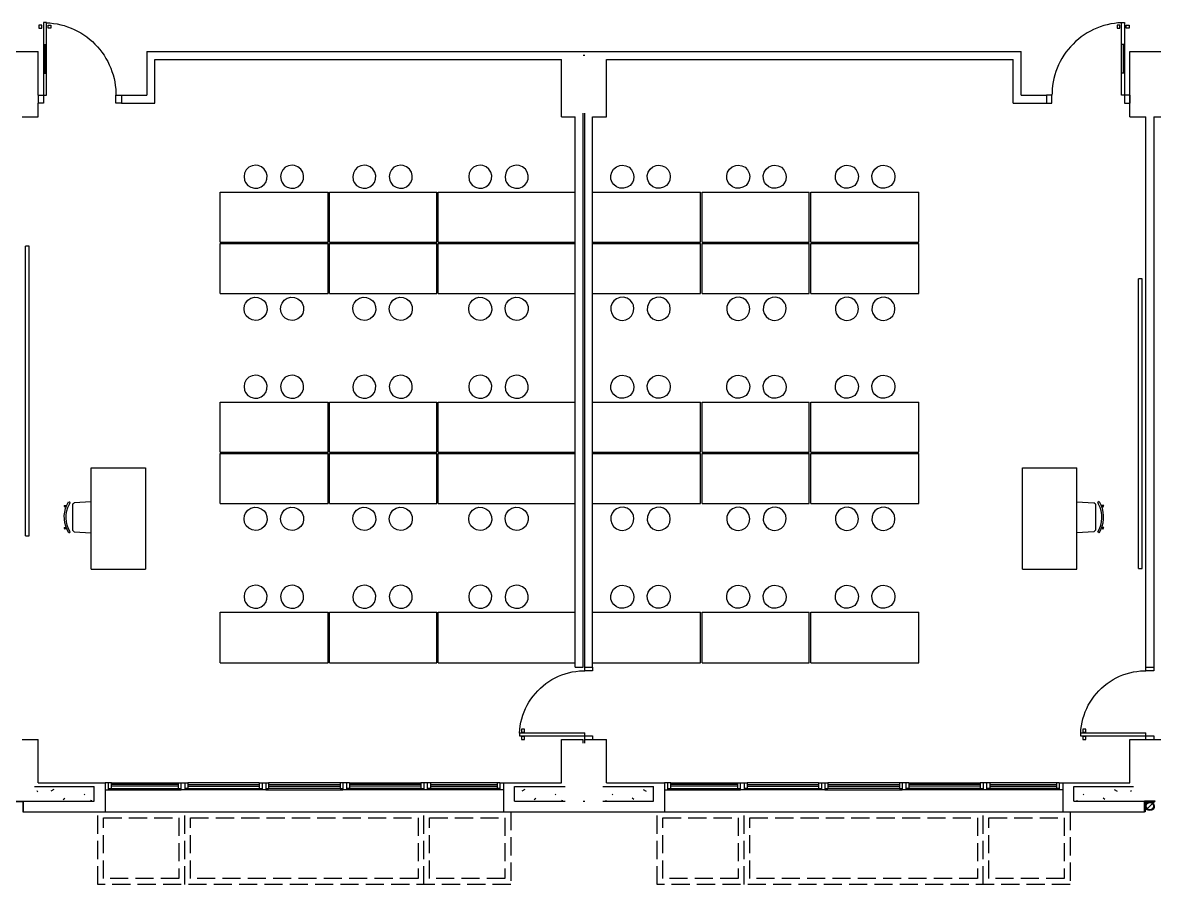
# Model space of a CAD drawing. Extents: x 7 to 80.8, y 22 to 73.9.
# Drawn here: x 47.57 to 63.19, y 33.13 to 45.03 of the extents above; entities that cross this region are included whole.
import ezdxf

# ---------------------------------------------------------------- set-up
doc = ezdxf.new("R2010")
doc.units = 0
doc.header["$MEASUREMENT"] = 0
doc.linetypes.add('DOT', pattern=[0.25, 0.25, 0])
for name, color, linetype in [('Doors', 7, 'CONTINUOUS'), ('Furniture', 7, 'CONTINUOUS'), ('Walls', 7, 'CONTINUOUS')]:
    doc.layers.add(name, color=color, linetype=linetype)

msp = doc.modelspace()

# ---------------------------------------------------------------- linework, layer by layer
at = {"layer": 'Doors', "color": 4}
for p, q in [((47.879, 44.733), (47.879, 44.332)), ((62.779, 44.732), (62.739, 44.732)), ((62.76, 44.733), (62.76, 44.332)), ((47.859, 44.332), (47.902, 44.332)), ((62.779, 44.332), (62.737, 44.332)), ((55.329, 35.182), (55.329, 35.223)), ((55.439, 35.182), (55.439, 35.132)), ((63.074, 35.182), (63.074, 35.223)), ((63.184, 35.182), (63.184, 35.132))]:
    msp.add_line(p, q, dxfattribs=at)
at = {"layer": 'Doors', "color": 2}
for p, q in [((47.784, 44.032), (47.784, 44.632)), ((49.284, 44.632), (49.284, 44.032)), ((61.354, 44.032), (61.354, 44.632)), ((62.854, 44.632), (63.404, 44.632)), ((62.854, 43.732), (62.854, 44.632)), ((47.784, 44.032), (47.784, 43.922)), ((47.784, 43.732), (47.784, 43.922)), ((48.934, 44.032), (49.284, 44.032)), ((48.934, 44.032), (48.934, 43.922)), ((48.934, 43.922), (49.394, 43.922)), ((61.244, 43.922), (61.704, 43.922)), ((61.354, 44.032), (61.704, 44.032)), ((61.704, 44.032), (61.704, 43.922)), ((62.854, 44.032), (62.854, 43.922)), ((62.854, 43.732), (63.074, 43.732)), ((63.184, 43.732), (63.404, 43.732)), ((55.199, 36.132), (55.309, 36.132)), ((55.329, 36.132), (55.439, 36.132)), ((63.074, 36.132), (63.184, 36.132)), ((47.564, 35.132), (47.784, 35.132)), ((55.009, 35.132), (55.309, 35.132)), ((55.309, 35.082), (55.309, 35.132)), ((55.329, 35.082), (55.329, 35.132)), ((55.329, 35.132), (55.439, 35.132)), ((55.439, 35.132), (55.629, 35.132)), ((62.854, 35.132), (63.074, 35.132)), ((63.074, 35.132), (63.184, 35.132)), ((63.184, 35.132), (63.404, 35.132))]:
    msp.add_line(p, q, dxfattribs=at)
at = {"layer": 'Doors', "color": 1}
for p, q in [((47.859, 43.922), (47.784, 43.922)), ((62.779, 43.922), (62.854, 43.922))]:
    msp.add_line(p, q, dxfattribs=at)
at = {"layer": 'Doors', "color": 4}
for points in [[(47.899, 45.031), (47.949, 45.028), (47.999, 45.022), (48.048, 45.014), (48.097, 45.003), (48.145, 44.99), (48.193, 44.975), (48.24, 44.957), (48.285, 44.937), (48.33, 44.914), (48.374, 44.89), (48.416, 44.863), (48.457, 44.834), (48.496, 44.803), (48.534, 44.77), (48.57, 44.736), (48.604, 44.699), (48.637, 44.661), (48.667, 44.622), (48.695, 44.581), (48.722, 44.538), (48.746, 44.494), (48.768, 44.45), (48.788, 44.404), (48.805, 44.357), (48.82, 44.309), (48.833, 44.261), (48.843, 44.212), (48.851, 44.162), (48.856, 44.113), (48.859, 44.063), (48.859, 44.032)], [(62.739, 45.031), (62.69, 45.028), (62.64, 45.022), (62.591, 45.014), (62.542, 45.003), (62.494, 44.99), (62.446, 44.975), (62.399, 44.957), (62.354, 44.937), (62.309, 44.914), (62.265, 44.89), (62.223, 44.863), (62.182, 44.834), (62.143, 44.803), (62.105, 44.77), (62.069, 44.736), (62.035, 44.699), (62.002, 44.661), (61.972, 44.622), (61.943, 44.581), (61.917, 44.538), (61.893, 44.494), (61.871, 44.45), (61.851, 44.404), (61.834, 44.357), (61.819, 44.309), (61.806, 44.261), (61.796, 44.212), (61.788, 44.162), (61.783, 44.113), (61.78, 44.063), (61.779, 44.032)], [(55.439, 36.132), (55.439, 36.082), (55.329, 36.082), (55.329, 36.132)], [(63.184, 36.132), (63.184, 36.082), (63.074, 36.082), (63.074, 36.132)], [(54.43, 35.222), (54.434, 35.272), (54.44, 35.321), (54.449, 35.37), (54.461, 35.419), (54.476, 35.467), (54.493, 35.514), (54.513, 35.56), (54.535, 35.605), (54.56, 35.648), (54.587, 35.69), (54.616, 35.731), (54.648, 35.769), (54.681, 35.806), (54.717, 35.841), (54.754, 35.874), (54.794, 35.905), (54.835, 35.934), (54.877, 35.96), (54.921, 35.984), (54.966, 36.005), (55.013, 36.024), (55.06, 36.041), (55.108, 36.054), (55.157, 36.065), (55.206, 36.073), (55.256, 36.079), (55.306, 36.082), (55.329, 36.082)], [(62.175, 35.222), (62.179, 35.272), (62.185, 35.321), (62.194, 35.37), (62.206, 35.419), (62.221, 35.467), (62.238, 35.514), (62.258, 35.56), (62.28, 35.605), (62.305, 35.648), (62.332, 35.69), (62.361, 35.731), (62.393, 35.769), (62.426, 35.806), (62.462, 35.841), (62.499, 35.874), (62.539, 35.905), (62.58, 35.934), (62.622, 35.96), (62.666, 35.984), (62.711, 36.005), (62.758, 36.024), (62.805, 36.041), (62.853, 36.054), (62.902, 36.065), (62.951, 36.073), (63.001, 36.079), (63.051, 36.082), (63.074, 36.082)], [(55.329, 35.222), (54.429, 35.222), (54.429, 35.182), (55.329, 35.182)], [(55.329, 35.132), (55.329, 35.182), (55.439, 35.182)], [(63.074, 35.222), (62.174, 35.222), (62.174, 35.182), (63.074, 35.182)], [(63.074, 35.132), (63.074, 35.182), (63.184, 35.182)]]:
    msp.add_lwpolyline(points, dxfattribs=at)
for points in [[(62.717, 44.996), (62.677, 44.997), (62.677, 44.957), (62.717, 44.956), (62.717, 44.996)], [(62.779, 44.032), (62.739, 44.032), (62.739, 45.032), (62.779, 45.032), (62.779, 44.032)], [(62.802, 44.996), (62.842, 44.996), (62.842, 44.956), (62.802, 44.956), (62.802, 44.996)], [(54.499, 35.233), (54.499, 35.273), (54.459, 35.273), (54.459, 35.233), (54.499, 35.233)], [(54.499, 35.132), (54.499, 35.172), (54.459, 35.172), (54.459, 35.132), (54.499, 35.132)], [(62.244, 35.233), (62.244, 35.273), (62.204, 35.273), (62.204, 35.233), (62.244, 35.233)], [(62.244, 35.132), (62.244, 35.172), (62.204, 35.172), (62.204, 35.132), (62.244, 35.132)]]:
    msp.add_lwpolyline(points, close=True, dxfattribs=at)
at = {"layer": 'Doors', "color": 1}
for points in [[(47.784, 44.032), (47.859, 44.032), (47.859, 43.922)], [(48.934, 43.922), (48.859, 43.922), (48.859, 44.032), (48.934, 44.032)], [(61.704, 43.922), (61.779, 43.922), (61.779, 44.032), (61.704, 44.032)], [(62.854, 44.032), (62.779, 44.032), (62.779, 43.922)]]:
    msp.add_lwpolyline(points, dxfattribs=at)
at = {"layer": 'Furniture', "color": 4}
for p, q in [((50.299, 42.692), (51.789, 42.692)), ((50.299, 42.002), (50.299, 42.692)), ((51.789, 42.002), (51.789, 42.692)), ((51.809, 42.692), (53.289, 42.692)), ((51.809, 42.002), (51.809, 42.692)), ((53.289, 42.002), (53.289, 42.692)), ((53.309, 42.692), (55.199, 42.692)), ((53.309, 42.002), (53.309, 42.692)), ((55.439, 42.692), (56.929, 42.692)), ((56.929, 42.002), (56.929, 42.692)), ((56.949, 42.692), (58.429, 42.692)), ((56.949, 42.002), (56.949, 42.692)), ((58.429, 42.002), (58.429, 42.692)), ((58.449, 42.692), (59.939, 42.692)), ((58.449, 42.002), (58.449, 42.692)), ((59.939, 42.002), (59.939, 42.692)), ((47.613, 37.943), (47.613, 41.943)), ((50.299, 42.002), (51.789, 42.002)), ((50.299, 41.982), (51.789, 41.982)), ((50.299, 41.292), (50.299, 41.982)), ((51.789, 41.292), (51.789, 41.982)), ((51.809, 42.002), (53.289, 42.002)), ((51.809, 41.982), (53.289, 41.982)), ((51.809, 41.292), (51.809, 41.982)), ((53.289, 41.292), (53.289, 41.982)), ((53.309, 42.002), (55.199, 42.002)), ((53.309, 41.982), (55.199, 41.982)), ((53.309, 41.292), (53.309, 41.982)), ((55.439, 42.002), (56.929, 42.002)), ((55.439, 41.982), (56.929, 41.982)), ((56.929, 41.292), (56.929, 41.982)), ((56.949, 42.002), (58.429, 42.002)), ((56.949, 41.982), (58.429, 41.982)), ((56.949, 41.292), (56.949, 41.982)), ((58.429, 41.292), (58.429, 41.982)), ((58.449, 42.002), (59.939, 42.002)), ((58.449, 41.982), (59.939, 41.982)), ((58.449, 41.292), (58.449, 41.982)), ((59.939, 41.292), (59.939, 41.982)), ((62.973, 37.494), (62.973, 41.494)), ((50.299, 41.292), (51.789, 41.292)), ((51.809, 41.292), (53.289, 41.292)), ((53.309, 41.292), (55.199, 41.292)), ((55.439, 41.292), (56.929, 41.292)), ((56.949, 41.292), (58.429, 41.292)), ((58.449, 41.292), (59.939, 41.292)), ((50.299, 39.792), (51.789, 39.792)), ((50.299, 39.102), (50.299, 39.792)), ((51.789, 39.102), (51.789, 39.792)), ((51.809, 39.792), (53.289, 39.792)), ((51.809, 39.102), (51.809, 39.792)), ((53.289, 39.102), (53.289, 39.792)), ((53.309, 39.792), (55.199, 39.792)), ((53.309, 39.102), (53.309, 39.792)), ((55.439, 39.792), (56.929, 39.792)), ((56.929, 39.102), (56.929, 39.792)), ((56.949, 39.792), (58.429, 39.792)), ((56.949, 39.102), (56.949, 39.792)), ((58.429, 39.102), (58.429, 39.792)), ((58.449, 39.792), (59.939, 39.792)), ((58.449, 39.102), (58.449, 39.792)), ((59.939, 39.102), (59.939, 39.792)), ((50.299, 39.102), (51.789, 39.102)), ((50.299, 39.082), (51.789, 39.082)), ((50.299, 38.392), (50.299, 39.082)), ((51.789, 38.392), (51.789, 39.082)), ((51.809, 39.102), (53.289, 39.102)), ((51.809, 39.082), (53.289, 39.082)), ((51.809, 38.392), (51.809, 39.082)), ((53.289, 38.392), (53.289, 39.082)), ((53.309, 39.102), (55.199, 39.102)), ((53.309, 39.082), (55.199, 39.082)), ((53.309, 38.392), (53.309, 39.082)), ((55.439, 39.102), (56.929, 39.102)), ((55.439, 39.082), (56.929, 39.082)), ((56.929, 38.392), (56.929, 39.082)), ((56.949, 39.102), (58.429, 39.102)), ((56.949, 39.082), (58.429, 39.082)), ((56.949, 38.392), (56.949, 39.082)), ((58.429, 38.392), (58.429, 39.082)), ((58.449, 39.102), (59.939, 39.102)), ((58.449, 39.082), (59.939, 39.082)), ((58.449, 38.392), (58.449, 39.082)), ((59.939, 38.392), (59.939, 39.082)), ((48.516, 38.886), (49.266, 38.886)), ((48.516, 37.486), (48.516, 38.886)), ((49.266, 38.886), (49.266, 37.486)), ((61.373, 38.886), (62.123, 38.886)), ((61.373, 37.486), (61.373, 38.886)), ((62.123, 37.486), (62.123, 38.886)), ((48.208, 38.417), (48.229, 38.403)), ((48.261, 38.381), (48.281, 38.402)), ((48.261, 38.381), (48.261, 38.021)), ((48.516, 38.415), (48.281, 38.402)), ((50.299, 38.392), (51.789, 38.392)), ((51.809, 38.392), (53.289, 38.392)), ((53.309, 38.392), (55.199, 38.392)), ((55.439, 38.392), (56.929, 38.392)), ((56.949, 38.392), (58.429, 38.392)), ((58.449, 38.392), (59.939, 38.392)), ((62.123, 38.415), (62.358, 38.402)), ((62.378, 38.381), (62.358, 38.402)), ((62.378, 38.381), (62.378, 38.021)), ((62.431, 38.417), (62.41, 38.403)), ((48.208, 37.986), (48.229, 37.999)), ((48.281, 38), (48.261, 38.021)), ((48.281, 38), (48.516, 37.987)), ((62.358, 38), (62.123, 37.987)), ((62.358, 38), (62.378, 38.021)), ((62.431, 37.986), (62.41, 37.999)), ((47.613, 37.943), (47.663, 37.943)), ((62.973, 37.494), (63.023, 37.494)), ((48.516, 37.486), (49.266, 37.486)), ((61.373, 37.486), (62.123, 37.486)), ((50.299, 36.892), (51.789, 36.892)), ((50.299, 36.192), (50.299, 36.892)), ((51.789, 36.192), (51.789, 36.892)), ((51.809, 36.892), (53.289, 36.892)), ((51.809, 36.192), (51.809, 36.892)), ((53.289, 36.192), (53.289, 36.892)), ((53.309, 36.892), (55.199, 36.892)), ((53.309, 36.192), (53.309, 36.892)), ((55.439, 36.892), (56.929, 36.892)), ((56.929, 36.192), (56.929, 36.892)), ((56.949, 36.892), (58.429, 36.892)), ((56.949, 36.192), (56.949, 36.892)), ((58.429, 36.192), (58.429, 36.892)), ((58.449, 36.892), (59.939, 36.892)), ((58.449, 36.192), (58.449, 36.892)), ((59.939, 36.192), (59.939, 36.892)), ((50.299, 36.192), (51.789, 36.192)), ((51.809, 36.192), (53.289, 36.192)), ((53.309, 36.192), (55.199, 36.192)), ((55.439, 36.192), (56.929, 36.192)), ((56.949, 36.192), (58.429, 36.192)), ((58.449, 36.192), (59.939, 36.192))]:
    msp.add_line(p, q, dxfattribs=at)
for points in [[(50.788, 43.064), (50.738, 43.056), (50.694, 43.034), (50.659, 42.999), (50.636, 42.955), (50.628, 42.906), (50.635, 42.856), (50.649, 42.824), (50.68, 42.785), (50.722, 42.758), (50.77, 42.745), (50.82, 42.747), (50.866, 42.765), (50.905, 42.796), (50.926, 42.824), (50.944, 42.871), (50.947, 42.92), (50.934, 42.969), (50.907, 43.01), (50.869, 43.042), (50.822, 43.06), (50.788, 43.064)], [(51.29, 43.064), (51.241, 43.056), (51.197, 43.034), (51.161, 42.999), (51.139, 42.955), (51.13, 42.906), (51.138, 42.856), (51.152, 42.824), (51.183, 42.785), (51.225, 42.758), (51.273, 42.745), (51.323, 42.747), (51.369, 42.765), (51.408, 42.796), (51.429, 42.824), (51.447, 42.871), (51.45, 42.92), (51.437, 42.969), (51.41, 43.01), (51.372, 43.042), (51.325, 43.06), (51.29, 43.064)], [(52.288, 43.064), (52.238, 43.056), (52.194, 43.034), (52.159, 42.999), (52.136, 42.955), (52.128, 42.906), (52.135, 42.856), (52.149, 42.824), (52.18, 42.785), (52.222, 42.758), (52.27, 42.745), (52.32, 42.747), (52.366, 42.765), (52.405, 42.796), (52.426, 42.824), (52.444, 42.871), (52.447, 42.92), (52.434, 42.969), (52.407, 43.01), (52.369, 43.042), (52.322, 43.06), (52.288, 43.064)], [(52.79, 43.064), (52.741, 43.056), (52.697, 43.034), (52.661, 42.999), (52.639, 42.955), (52.63, 42.906), (52.638, 42.856), (52.652, 42.824), (52.683, 42.785), (52.725, 42.758), (52.773, 42.745), (52.823, 42.747), (52.869, 42.765), (52.908, 42.796), (52.929, 42.824), (52.947, 42.871), (52.95, 42.92), (52.937, 42.969), (52.91, 43.01), (52.872, 43.042), (52.825, 43.06), (52.79, 43.064)], [(53.888, 43.064), (53.838, 43.056), (53.794, 43.034), (53.759, 42.999), (53.736, 42.955), (53.728, 42.906), (53.735, 42.856), (53.749, 42.824), (53.78, 42.785), (53.822, 42.758), (53.87, 42.745), (53.92, 42.747), (53.966, 42.765), (54.005, 42.796), (54.026, 42.824), (54.044, 42.871), (54.047, 42.92), (54.034, 42.969), (54.007, 43.01), (53.969, 43.042), (53.922, 43.06), (53.888, 43.064)], [(54.39, 43.064), (54.341, 43.056), (54.297, 43.034), (54.261, 42.999), (54.239, 42.955), (54.23, 42.906), (54.238, 42.856), (54.252, 42.824), (54.283, 42.785), (54.325, 42.758), (54.373, 42.745), (54.423, 42.747), (54.469, 42.765), (54.508, 42.796), (54.529, 42.824), (54.547, 42.871), (54.55, 42.92), (54.537, 42.969), (54.51, 43.01), (54.472, 43.042), (54.425, 43.06), (54.39, 43.064)], [(55.848, 43.064), (55.898, 43.056), (55.942, 43.034), (55.977, 42.999), (56, 42.955), (56.008, 42.906), (56.001, 42.856), (55.987, 42.824), (55.956, 42.785), (55.914, 42.758), (55.866, 42.745), (55.816, 42.747), (55.77, 42.765), (55.731, 42.796), (55.71, 42.824), (55.692, 42.871), (55.689, 42.92), (55.702, 42.969), (55.729, 43.01), (55.767, 43.042), (55.814, 43.06), (55.848, 43.064)], [(56.351, 43.064), (56.4, 43.056), (56.445, 43.034), (56.48, 42.999), (56.503, 42.955), (56.511, 42.906), (56.504, 42.856), (56.49, 42.824), (56.459, 42.785), (56.417, 42.758), (56.369, 42.745), (56.319, 42.747), (56.272, 42.765), (56.233, 42.796), (56.213, 42.824), (56.195, 42.871), (56.192, 42.92), (56.205, 42.969), (56.232, 43.01), (56.27, 43.042), (56.316, 43.06), (56.351, 43.064)], [(57.448, 43.064), (57.498, 43.056), (57.542, 43.034), (57.577, 42.999), (57.6, 42.955), (57.608, 42.906), (57.601, 42.856), (57.587, 42.824), (57.556, 42.785), (57.514, 42.758), (57.466, 42.745), (57.416, 42.747), (57.37, 42.765), (57.331, 42.796), (57.31, 42.824), (57.292, 42.871), (57.289, 42.92), (57.302, 42.969), (57.329, 43.01), (57.367, 43.042), (57.414, 43.06), (57.448, 43.064)], [(57.951, 43.064), (58, 43.056), (58.045, 43.034), (58.08, 42.999), (58.103, 42.955), (58.111, 42.906), (58.104, 42.856), (58.09, 42.824), (58.059, 42.785), (58.017, 42.758), (57.969, 42.745), (57.919, 42.747), (57.872, 42.765), (57.833, 42.796), (57.813, 42.824), (57.795, 42.871), (57.792, 42.92), (57.805, 42.969), (57.832, 43.01), (57.87, 43.042), (57.916, 43.06), (57.951, 43.064)], [(58.948, 43.064), (58.998, 43.056), (59.042, 43.034), (59.077, 42.999), (59.1, 42.955), (59.108, 42.906), (59.101, 42.856), (59.087, 42.824), (59.056, 42.785), (59.014, 42.758), (58.966, 42.745), (58.916, 42.747), (58.87, 42.765), (58.831, 42.796), (58.81, 42.824), (58.792, 42.871), (58.789, 42.92), (58.802, 42.969), (58.829, 43.01), (58.867, 43.042), (58.914, 43.06), (58.948, 43.064)], [(59.451, 43.064), (59.5, 43.056), (59.545, 43.034), (59.58, 42.999), (59.603, 42.955), (59.611, 42.906), (59.604, 42.856), (59.59, 42.824), (59.559, 42.785), (59.517, 42.758), (59.469, 42.745), (59.419, 42.747), (59.372, 42.765), (59.333, 42.796), (59.313, 42.824), (59.295, 42.871), (59.292, 42.92), (59.305, 42.969), (59.332, 43.01), (59.37, 43.042), (59.416, 43.06), (59.451, 43.064)], [(50.788, 40.92), (50.738, 40.927), (50.694, 40.95), (50.659, 40.985), (50.636, 41.029), (50.628, 41.078), (50.635, 41.128), (50.649, 41.16), (50.68, 41.198), (50.722, 41.226), (50.77, 41.239), (50.82, 41.236), (50.866, 41.219), (50.905, 41.188), (50.926, 41.16), (50.944, 41.113), (50.947, 41.063), (50.934, 41.015), (50.907, 40.973), (50.869, 40.942), (50.822, 40.923), (50.788, 40.92)], [(51.29, 40.92), (51.241, 40.927), (51.197, 40.95), (51.161, 40.985), (51.139, 41.029), (51.13, 41.078), (51.138, 41.128), (51.152, 41.16), (51.183, 41.198), (51.225, 41.226), (51.273, 41.239), (51.323, 41.236), (51.369, 41.219), (51.408, 41.188), (51.429, 41.16), (51.447, 41.113), (51.45, 41.063), (51.437, 41.015), (51.41, 40.973), (51.372, 40.942), (51.325, 40.923), (51.29, 40.92)], [(52.288, 40.92), (52.238, 40.927), (52.194, 40.95), (52.159, 40.985), (52.136, 41.029), (52.128, 41.078), (52.135, 41.128), (52.149, 41.16), (52.18, 41.198), (52.222, 41.226), (52.27, 41.239), (52.32, 41.236), (52.366, 41.219), (52.405, 41.188), (52.426, 41.16), (52.444, 41.113), (52.447, 41.063), (52.434, 41.015), (52.407, 40.973), (52.369, 40.942), (52.322, 40.923), (52.288, 40.92)], [(52.79, 40.92), (52.741, 40.927), (52.697, 40.95), (52.661, 40.985), (52.639, 41.029), (52.63, 41.078), (52.638, 41.128), (52.652, 41.16), (52.683, 41.198), (52.725, 41.226), (52.773, 41.239), (52.823, 41.236), (52.869, 41.219), (52.908, 41.188), (52.929, 41.16), (52.947, 41.113), (52.95, 41.063), (52.937, 41.015), (52.91, 40.973), (52.872, 40.942), (52.825, 40.923), (52.79, 40.92)], [(53.888, 40.92), (53.838, 40.927), (53.794, 40.95), (53.759, 40.985), (53.736, 41.029), (53.728, 41.078), (53.735, 41.128), (53.749, 41.16), (53.78, 41.198), (53.822, 41.226), (53.87, 41.239), (53.92, 41.236), (53.966, 41.219), (54.005, 41.188), (54.026, 41.16), (54.044, 41.113), (54.047, 41.063), (54.034, 41.015), (54.007, 40.973), (53.969, 40.942), (53.922, 40.923), (53.888, 40.92)], [(54.39, 40.92), (54.341, 40.927), (54.297, 40.95), (54.261, 40.985), (54.239, 41.029), (54.23, 41.078), (54.238, 41.128), (54.252, 41.16), (54.283, 41.198), (54.325, 41.226), (54.373, 41.239), (54.423, 41.236), (54.469, 41.219), (54.508, 41.188), (54.529, 41.16), (54.547, 41.113), (54.55, 41.063), (54.537, 41.015), (54.51, 40.973), (54.472, 40.942), (54.425, 40.923), (54.39, 40.92)], [(55.848, 40.92), (55.898, 40.927), (55.942, 40.95), (55.977, 40.985), (56, 41.029), (56.008, 41.078), (56.001, 41.128), (55.987, 41.16), (55.956, 41.198), (55.914, 41.226), (55.866, 41.239), (55.816, 41.236), (55.77, 41.219), (55.731, 41.188), (55.71, 41.16), (55.692, 41.113), (55.689, 41.063), (55.702, 41.015), (55.729, 40.973), (55.767, 40.942), (55.814, 40.923), (55.848, 40.92)], [(56.351, 40.92), (56.4, 40.927), (56.445, 40.95), (56.48, 40.985), (56.503, 41.029), (56.511, 41.078), (56.504, 41.128), (56.49, 41.16), (56.459, 41.198), (56.417, 41.226), (56.369, 41.239), (56.319, 41.236), (56.272, 41.219), (56.233, 41.188), (56.213, 41.16), (56.195, 41.113), (56.192, 41.063), (56.205, 41.015), (56.232, 40.973), (56.27, 40.942), (56.316, 40.923), (56.351, 40.92)], [(57.448, 40.92), (57.498, 40.927), (57.542, 40.95), (57.577, 40.985), (57.6, 41.029), (57.608, 41.078), (57.601, 41.128), (57.587, 41.16), (57.556, 41.198), (57.514, 41.226), (57.466, 41.239), (57.416, 41.236), (57.37, 41.219), (57.331, 41.188), (57.31, 41.16), (57.292, 41.113), (57.289, 41.063), (57.302, 41.015), (57.329, 40.973), (57.367, 40.942), (57.414, 40.923), (57.448, 40.92)], [(57.951, 40.92), (58, 40.927), (58.045, 40.95), (58.08, 40.985), (58.103, 41.029), (58.111, 41.078), (58.104, 41.128), (58.09, 41.16), (58.059, 41.198), (58.017, 41.226), (57.969, 41.239), (57.919, 41.236), (57.872, 41.219), (57.833, 41.188), (57.813, 41.16), (57.795, 41.113), (57.792, 41.063), (57.805, 41.015), (57.832, 40.973), (57.87, 40.942), (57.916, 40.923), (57.951, 40.92)], [(58.948, 40.92), (58.998, 40.927), (59.042, 40.95), (59.077, 40.985), (59.1, 41.029), (59.108, 41.078), (59.101, 41.128), (59.087, 41.16), (59.056, 41.198), (59.014, 41.226), (58.966, 41.239), (58.916, 41.236), (58.87, 41.219), (58.831, 41.188), (58.81, 41.16), (58.792, 41.113), (58.789, 41.063), (58.802, 41.015), (58.829, 40.973), (58.867, 40.942), (58.914, 40.923), (58.948, 40.92)], [(59.451, 40.92), (59.5, 40.927), (59.545, 40.95), (59.58, 40.985), (59.603, 41.029), (59.611, 41.078), (59.604, 41.128), (59.59, 41.16), (59.559, 41.198), (59.517, 41.226), (59.469, 41.239), (59.419, 41.236), (59.372, 41.219), (59.333, 41.188), (59.313, 41.16), (59.295, 41.113), (59.292, 41.063), (59.305, 41.015), (59.332, 40.973), (59.37, 40.942), (59.416, 40.923), (59.451, 40.92)], [(51.29, 40.164), (51.241, 40.156), (51.197, 40.134), (51.161, 40.099), (51.139, 40.055), (51.13, 40.006), (51.138, 39.956), (51.152, 39.924), (51.183, 39.885), (51.225, 39.858), (51.273, 39.845), (51.323, 39.847), (51.369, 39.865), (51.408, 39.896), (51.429, 39.924), (51.447, 39.971), (51.45, 40.02), (51.437, 40.069), (51.41, 40.11), (51.372, 40.142), (51.325, 40.16), (51.29, 40.164)], [(52.288, 40.164), (52.238, 40.156), (52.194, 40.134), (52.159, 40.099), (52.136, 40.055), (52.128, 40.006), (52.135, 39.956), (52.149, 39.924), (52.18, 39.885), (52.222, 39.858), (52.27, 39.845), (52.32, 39.847), (52.366, 39.865), (52.405, 39.896), (52.426, 39.924), (52.444, 39.971), (52.447, 40.02), (52.434, 40.069), (52.407, 40.11), (52.369, 40.142), (52.322, 40.16), (52.288, 40.164)], [(52.79, 40.164), (52.741, 40.156), (52.697, 40.134), (52.661, 40.099), (52.639, 40.055), (52.63, 40.006), (52.638, 39.956), (52.652, 39.924), (52.683, 39.885), (52.725, 39.858), (52.773, 39.845), (52.823, 39.847), (52.869, 39.865), (52.908, 39.896), (52.929, 39.924), (52.947, 39.971), (52.95, 40.02), (52.937, 40.069), (52.91, 40.11), (52.872, 40.142), (52.825, 40.16), (52.79, 40.164)], [(53.888, 40.164), (53.838, 40.156), (53.794, 40.134), (53.759, 40.099), (53.736, 40.055), (53.728, 40.006), (53.735, 39.956), (53.749, 39.924), (53.78, 39.885), (53.822, 39.858), (53.87, 39.845), (53.92, 39.847), (53.966, 39.865), (54.005, 39.896), (54.026, 39.924), (54.044, 39.971), (54.047, 40.02), (54.034, 40.069), (54.007, 40.11), (53.969, 40.142), (53.922, 40.16), (53.888, 40.164)], [(54.39, 40.164), (54.341, 40.156), (54.297, 40.134), (54.261, 40.099), (54.239, 40.055), (54.23, 40.006), (54.238, 39.956), (54.252, 39.924), (54.283, 39.885), (54.325, 39.858), (54.373, 39.845), (54.423, 39.847), (54.469, 39.865), (54.508, 39.896), (54.529, 39.924), (54.547, 39.971), (54.55, 40.02), (54.537, 40.069), (54.51, 40.11), (54.472, 40.142), (54.425, 40.16), (54.39, 40.164)], [(55.848, 40.164), (55.898, 40.156), (55.942, 40.134), (55.977, 40.099), (56, 40.055), (56.008, 40.006), (56.001, 39.956), (55.987, 39.924), (55.956, 39.885), (55.914, 39.858), (55.866, 39.845), (55.816, 39.847), (55.77, 39.865), (55.731, 39.896), (55.71, 39.924), (55.692, 39.971), (55.689, 40.02), (55.702, 40.069), (55.729, 40.11), (55.767, 40.142), (55.814, 40.16), (55.848, 40.164)], [(56.351, 40.164), (56.4, 40.156), (56.445, 40.134), (56.48, 40.099), (56.503, 40.055), (56.511, 40.006), (56.504, 39.956), (56.49, 39.924), (56.459, 39.885), (56.417, 39.858), (56.369, 39.845), (56.319, 39.847), (56.272, 39.865), (56.233, 39.896), (56.213, 39.924), (56.195, 39.971), (56.192, 40.02), (56.205, 40.069), (56.232, 40.11), (56.27, 40.142), (56.316, 40.16), (56.351, 40.164)], [(57.448, 40.164), (57.498, 40.156), (57.542, 40.134), (57.577, 40.099), (57.6, 40.055), (57.608, 40.006), (57.601, 39.956), (57.587, 39.924), (57.556, 39.885), (57.514, 39.858), (57.466, 39.845), (57.416, 39.847), (57.37, 39.865), (57.331, 39.896), (57.31, 39.924), (57.292, 39.971), (57.289, 40.02), (57.302, 40.069), (57.329, 40.11), (57.367, 40.142), (57.414, 40.16), (57.448, 40.164)], [(57.951, 40.164), (58, 40.156), (58.045, 40.134), (58.08, 40.099), (58.103, 40.055), (58.111, 40.006), (58.104, 39.956), (58.09, 39.924), (58.059, 39.885), (58.017, 39.858), (57.969, 39.845), (57.919, 39.847), (57.872, 39.865), (57.833, 39.896), (57.813, 39.924), (57.795, 39.971), (57.792, 40.02), (57.805, 40.069), (57.832, 40.11), (57.87, 40.142), (57.916, 40.16), (57.951, 40.164)], [(58.948, 40.164), (58.998, 40.156), (59.042, 40.134), (59.077, 40.099), (59.1, 40.055), (59.108, 40.006), (59.101, 39.956), (59.087, 39.924), (59.056, 39.885), (59.014, 39.858), (58.966, 39.845), (58.916, 39.847), (58.87, 39.865), (58.831, 39.896), (58.81, 39.924), (58.792, 39.971), (58.789, 40.02), (58.802, 40.069), (58.829, 40.11), (58.867, 40.142), (58.914, 40.16), (58.948, 40.164)], [(59.451, 40.164), (59.5, 40.156), (59.545, 40.134), (59.58, 40.099), (59.603, 40.055), (59.611, 40.006), (59.604, 39.956), (59.59, 39.924), (59.559, 39.885), (59.517, 39.858), (59.469, 39.845), (59.419, 39.847), (59.372, 39.865), (59.333, 39.896), (59.313, 39.924), (59.295, 39.971), (59.292, 40.02), (59.305, 40.069), (59.332, 40.11), (59.37, 40.142), (59.416, 40.16), (59.451, 40.164)], [(48.16, 38.341), (48.146, 38.366), (48.174, 38.366), (48.16, 38.341)], [(50.788, 38.02), (50.738, 38.027), (50.694, 38.05), (50.659, 38.085), (50.636, 38.129), (50.628, 38.178), (50.635, 38.228), (50.649, 38.26), (50.68, 38.298), (50.722, 38.326), (50.77, 38.339), (50.82, 38.336), (50.866, 38.319), (50.905, 38.288), (50.926, 38.26), (50.944, 38.213), (50.947, 38.163), (50.934, 38.115), (50.907, 38.073), (50.869, 38.042), (50.822, 38.023), (50.788, 38.02)], [(51.29, 38.02), (51.241, 38.027), (51.197, 38.05), (51.161, 38.085), (51.139, 38.129), (51.13, 38.178), (51.138, 38.228), (51.152, 38.26), (51.183, 38.298), (51.225, 38.326), (51.273, 38.339), (51.323, 38.336), (51.369, 38.319), (51.408, 38.288), (51.429, 38.26), (51.447, 38.213), (51.45, 38.163), (51.437, 38.115), (51.41, 38.073), (51.372, 38.042), (51.325, 38.023), (51.29, 38.02)], [(52.288, 38.02), (52.238, 38.027), (52.194, 38.05), (52.159, 38.085), (52.136, 38.129), (52.128, 38.178), (52.135, 38.228), (52.149, 38.26), (52.18, 38.298), (52.222, 38.326), (52.27, 38.339), (52.32, 38.336), (52.366, 38.319), (52.405, 38.288), (52.426, 38.26), (52.444, 38.213), (52.447, 38.163), (52.434, 38.115), (52.407, 38.073), (52.369, 38.042), (52.322, 38.023), (52.288, 38.02)], [(52.79, 38.02), (52.741, 38.027), (52.697, 38.05), (52.661, 38.085), (52.639, 38.129), (52.63, 38.178), (52.638, 38.228), (52.652, 38.26), (52.683, 38.298), (52.725, 38.326), (52.773, 38.339), (52.823, 38.336), (52.869, 38.319), (52.908, 38.288), (52.929, 38.26), (52.947, 38.213), (52.95, 38.163), (52.937, 38.115), (52.91, 38.073), (52.872, 38.042), (52.825, 38.023), (52.79, 38.02)], [(53.888, 38.02), (53.838, 38.027), (53.794, 38.05), (53.759, 38.085), (53.736, 38.129), (53.728, 38.178), (53.735, 38.228), (53.749, 38.26), (53.78, 38.298), (53.822, 38.326), (53.87, 38.339), (53.92, 38.336), (53.966, 38.319), (54.005, 38.288), (54.026, 38.26), (54.044, 38.213), (54.047, 38.163), (54.034, 38.115), (54.007, 38.073), (53.969, 38.042), (53.922, 38.023), (53.888, 38.02)], [(54.39, 38.02), (54.341, 38.027), (54.297, 38.05), (54.261, 38.085), (54.239, 38.129), (54.23, 38.178), (54.238, 38.228), (54.252, 38.26), (54.283, 38.298), (54.325, 38.326), (54.373, 38.339), (54.423, 38.336), (54.469, 38.319), (54.508, 38.288), (54.529, 38.26), (54.547, 38.213), (54.55, 38.163), (54.537, 38.115), (54.51, 38.073), (54.472, 38.042), (54.425, 38.023), (54.39, 38.02)], [(55.848, 38.02), (55.898, 38.027), (55.942, 38.05), (55.977, 38.085), (56, 38.129), (56.008, 38.178), (56.001, 38.228), (55.987, 38.26), (55.956, 38.298), (55.914, 38.326), (55.866, 38.339), (55.816, 38.336), (55.77, 38.319), (55.731, 38.288), (55.71, 38.26), (55.692, 38.213), (55.689, 38.163), (55.702, 38.115), (55.729, 38.073), (55.767, 38.042), (55.814, 38.023), (55.848, 38.02)], [(56.351, 38.02), (56.4, 38.027), (56.445, 38.05), (56.48, 38.085), (56.503, 38.129), (56.511, 38.178), (56.504, 38.228), (56.49, 38.26), (56.459, 38.298), (56.417, 38.326), (56.369, 38.339), (56.319, 38.336), (56.272, 38.319), (56.233, 38.288), (56.213, 38.26), (56.195, 38.213), (56.192, 38.163), (56.205, 38.115), (56.232, 38.073), (56.27, 38.042), (56.316, 38.023), (56.351, 38.02)], [(57.448, 38.02), (57.498, 38.027), (57.542, 38.05), (57.577, 38.085), (57.6, 38.129), (57.608, 38.178), (57.601, 38.228), (57.587, 38.26), (57.556, 38.298), (57.514, 38.326), (57.466, 38.339), (57.416, 38.336), (57.37, 38.319), (57.331, 38.288), (57.31, 38.26), (57.292, 38.213), (57.289, 38.163), (57.302, 38.115), (57.329, 38.073), (57.367, 38.042), (57.414, 38.023), (57.448, 38.02)], [(57.951, 38.02), (58, 38.027), (58.045, 38.05), (58.08, 38.085), (58.103, 38.129), (58.111, 38.178), (58.104, 38.228), (58.09, 38.26), (58.059, 38.298), (58.017, 38.326), (57.969, 38.339), (57.919, 38.336), (57.872, 38.319), (57.833, 38.288), (57.813, 38.26), (57.795, 38.213), (57.792, 38.163), (57.805, 38.115), (57.832, 38.073), (57.87, 38.042), (57.916, 38.023), (57.951, 38.02)], [(58.948, 38.02), (58.998, 38.027), (59.042, 38.05), (59.077, 38.085), (59.1, 38.129), (59.108, 38.178), (59.101, 38.228), (59.087, 38.26), (59.056, 38.298), (59.014, 38.326), (58.966, 38.339), (58.916, 38.336), (58.87, 38.319), (58.831, 38.288), (58.81, 38.26), (58.792, 38.213), (58.789, 38.163), (58.802, 38.115), (58.829, 38.073), (58.867, 38.042), (58.914, 38.023), (58.948, 38.02)], [(59.451, 38.02), (59.5, 38.027), (59.545, 38.05), (59.58, 38.085), (59.603, 38.129), (59.611, 38.178), (59.604, 38.228), (59.59, 38.26), (59.559, 38.298), (59.517, 38.326), (59.469, 38.339), (59.419, 38.336), (59.372, 38.319), (59.333, 38.288), (59.313, 38.26), (59.295, 38.213), (59.292, 38.163), (59.305, 38.115), (59.332, 38.073), (59.37, 38.042), (59.416, 38.023), (59.451, 38.02)], [(62.479, 38.341), (62.493, 38.366), (62.465, 38.366), (62.479, 38.341)], [(48.157, 38.037), (48.144, 38.06), (48.171, 38.06), (48.157, 38.037)], [(62.481, 38.037), (62.495, 38.06), (62.468, 38.06), (62.481, 38.037)], [(50.788, 37.264), (50.738, 37.256), (50.694, 37.234), (50.659, 37.199), (50.636, 37.155), (50.628, 37.106), (50.635, 37.056), (50.649, 37.024), (50.68, 36.985), (50.722, 36.958), (50.77, 36.945), (50.82, 36.947), (50.866, 36.965), (50.905, 36.996), (50.926, 37.024), (50.944, 37.071), (50.947, 37.12), (50.934, 37.169), (50.907, 37.21), (50.869, 37.242), (50.822, 37.26), (50.788, 37.264)], [(51.29, 37.264), (51.241, 37.256), (51.197, 37.234), (51.161, 37.199), (51.139, 37.155), (51.13, 37.106), (51.138, 37.056), (51.152, 37.024), (51.183, 36.985), (51.225, 36.958), (51.273, 36.945), (51.323, 36.947), (51.369, 36.965), (51.408, 36.996), (51.429, 37.024), (51.447, 37.071), (51.45, 37.12), (51.437, 37.169), (51.41, 37.21), (51.372, 37.242), (51.325, 37.26), (51.29, 37.264)], [(52.288, 37.264), (52.238, 37.256), (52.194, 37.234), (52.159, 37.199), (52.136, 37.155), (52.128, 37.106), (52.135, 37.056), (52.149, 37.024), (52.18, 36.985), (52.222, 36.958), (52.27, 36.945), (52.32, 36.947), (52.366, 36.965), (52.405, 36.996), (52.426, 37.024), (52.444, 37.071), (52.447, 37.12), (52.434, 37.169), (52.407, 37.21), (52.369, 37.242), (52.322, 37.26), (52.288, 37.264)], [(52.79, 37.264), (52.741, 37.256), (52.697, 37.234), (52.661, 37.199), (52.639, 37.155), (52.63, 37.106), (52.638, 37.056), (52.652, 37.024), (52.683, 36.985), (52.725, 36.958), (52.773, 36.945), (52.823, 36.947), (52.869, 36.965), (52.908, 36.996), (52.929, 37.024), (52.947, 37.071), (52.95, 37.12), (52.937, 37.169), (52.91, 37.21), (52.872, 37.242), (52.825, 37.26), (52.79, 37.264)], [(53.888, 37.264), (53.838, 37.256), (53.794, 37.234), (53.759, 37.199), (53.736, 37.155), (53.728, 37.106), (53.735, 37.056), (53.749, 37.024), (53.78, 36.985), (53.822, 36.958), (53.87, 36.945), (53.92, 36.947), (53.966, 36.965), (54.005, 36.996), (54.026, 37.024), (54.044, 37.071), (54.047, 37.12), (54.034, 37.169), (54.007, 37.21), (53.969, 37.242), (53.922, 37.26), (53.888, 37.264)], [(54.39, 37.264), (54.341, 37.256), (54.297, 37.234), (54.261, 37.199), (54.239, 37.155), (54.23, 37.106), (54.238, 37.056), (54.252, 37.024), (54.283, 36.985), (54.325, 36.958), (54.373, 36.945), (54.423, 36.947), (54.469, 36.965), (54.508, 36.996), (54.529, 37.024), (54.547, 37.071), (54.55, 37.12), (54.537, 37.169), (54.51, 37.21), (54.472, 37.242), (54.425, 37.26), (54.39, 37.264)], [(55.848, 37.264), (55.898, 37.256), (55.942, 37.234), (55.977, 37.199), (56, 37.155), (56.008, 37.106), (56.001, 37.056), (55.987, 37.024), (55.956, 36.985), (55.914, 36.958), (55.866, 36.945), (55.816, 36.947), (55.77, 36.965), (55.731, 36.996), (55.71, 37.024), (55.692, 37.071), (55.689, 37.12), (55.702, 37.169), (55.729, 37.21), (55.767, 37.242), (55.814, 37.26), (55.848, 37.264)], [(56.351, 37.264), (56.4, 37.256), (56.445, 37.234), (56.48, 37.199), (56.503, 37.155), (56.511, 37.106), (56.504, 37.056), (56.49, 37.024), (56.459, 36.985), (56.417, 36.958), (56.369, 36.945), (56.319, 36.947), (56.272, 36.965), (56.233, 36.996), (56.213, 37.024), (56.195, 37.071), (56.192, 37.12), (56.205, 37.169), (56.232, 37.21), (56.27, 37.242), (56.316, 37.26), (56.351, 37.264)], [(57.448, 37.264), (57.498, 37.256), (57.542, 37.234), (57.577, 37.199), (57.6, 37.155), (57.608, 37.106), (57.601, 37.056), (57.587, 37.024), (57.556, 36.985), (57.514, 36.958), (57.466, 36.945), (57.416, 36.947), (57.37, 36.965), (57.331, 36.996), (57.31, 37.024), (57.292, 37.071), (57.289, 37.12), (57.302, 37.169), (57.329, 37.21), (57.367, 37.242), (57.414, 37.26), (57.448, 37.264)], [(57.951, 37.264), (58, 37.256), (58.045, 37.234), (58.08, 37.199), (58.103, 37.155), (58.111, 37.106), (58.104, 37.056), (58.09, 37.024), (58.059, 36.985), (58.017, 36.958), (57.969, 36.945), (57.919, 36.947), (57.872, 36.965), (57.833, 36.996), (57.813, 37.024), (57.795, 37.071), (57.792, 37.12), (57.805, 37.169), (57.832, 37.21), (57.87, 37.242), (57.916, 37.26), (57.951, 37.264)], [(58.948, 37.264), (58.998, 37.256), (59.042, 37.234), (59.077, 37.199), (59.1, 37.155), (59.108, 37.106), (59.101, 37.056), (59.087, 37.024), (59.056, 36.985), (59.014, 36.958), (58.966, 36.945), (58.916, 36.947), (58.87, 36.965), (58.831, 36.996), (58.81, 37.024), (58.792, 37.071), (58.789, 37.12), (58.802, 37.169), (58.829, 37.21), (58.867, 37.242), (58.914, 37.26), (58.948, 37.264)], [(59.451, 37.264), (59.5, 37.256), (59.545, 37.234), (59.58, 37.199), (59.603, 37.155), (59.611, 37.106), (59.604, 37.056), (59.59, 37.024), (59.559, 36.985), (59.517, 36.958), (59.469, 36.945), (59.419, 36.947), (59.372, 36.965), (59.333, 36.996), (59.313, 37.024), (59.295, 37.071), (59.292, 37.12), (59.305, 37.169), (59.332, 37.21), (59.37, 37.242), (59.416, 37.26), (59.451, 37.264)]]:
    msp.add_lwpolyline(points, close=True, dxfattribs=at)
for points in [[(47.663, 37.943), (47.663, 41.943), (47.613, 41.943)], [(63.023, 37.494), (63.023, 41.494), (62.973, 41.494)], [(50.788, 40.164), (50.738, 40.156), (50.694, 40.134), (50.659, 40.099), (50.636, 40.055), (50.628, 40.006), (50.635, 39.956), (50.649, 39.924), (50.68, 39.885), (50.722, 39.858), (50.77, 39.845), (50.82, 39.847), (50.866, 39.865), (50.905, 39.896), (50.926, 39.924), (50.944, 39.971), (50.947, 40.02), (50.934, 40.069)], [(50.934, 40.069), (50.907, 40.11), (50.869, 40.142), (50.822, 40.16), (50.788, 40.164)], [(48.208, 37.986), (48.184, 38.03), (48.166, 38.077), (48.154, 38.125), (48.148, 38.175), (48.147, 38.225), (48.153, 38.274), (48.165, 38.323), (48.183, 38.369), (48.206, 38.414)], [(48.229, 37.999), (48.206, 38.043), (48.188, 38.09), (48.177, 38.139), (48.172, 38.189), (48.174, 38.238), (48.182, 38.288), (48.196, 38.336), (48.217, 38.381), (48.229, 38.403)], [(62.41, 37.999), (62.433, 38.043), (62.451, 38.09), (62.462, 38.139), (62.467, 38.189), (62.465, 38.238), (62.457, 38.288), (62.443, 38.336), (62.422, 38.381), (62.41, 38.403)], [(62.431, 37.986), (62.455, 38.03), (62.473, 38.077), (62.485, 38.125), (62.491, 38.175), (62.491, 38.225), (62.486, 38.274), (62.474, 38.323), (62.456, 38.369), (62.433, 38.414)]]:
    msp.add_lwpolyline(points, dxfattribs=at)
at = {"layer": 'Walls', "color": 4}
for p, q in [((47.859, 44.732), (47.899, 44.732)), ((49.72, 34.532), (49.72, 34.454)), ((49.72, 34.532), (49.851, 34.532)), ((49.76, 34.437), (49.76, 34.532)), ((49.81, 34.532), (49.81, 34.437)), ((50.836, 34.532), (50.836, 34.454)), ((50.836, 34.532), (50.967, 34.532)), ((50.876, 34.532), (50.876, 34.437)), ((50.926, 34.532), (50.926, 34.437)), ((50.967, 34.532), (50.967, 34.454)), ((51.952, 34.532), (51.952, 34.454)), ((52.083, 34.532), (51.952, 34.532)), ((51.992, 34.532), (51.992, 34.437)), ((52.042, 34.532), (52.042, 34.437)), ((52.083, 34.532), (52.083, 34.454)), ((53.199, 34.532), (53.068, 34.532)), ((53.068, 34.532), (53.068, 34.454)), ((53.108, 34.532), (53.108, 34.437)), ((53.158, 34.437), (53.158, 34.532)), ((53.199, 34.532), (53.199, 34.454)), ((54.159, 34.532), (54.209, 34.532)), ((54.159, 34.532), (54.159, 34.437)), ((57.44, 34.532), (57.44, 34.454)), ((57.44, 34.532), (57.571, 34.532)), ((57.48, 34.437), (57.48, 34.532)), ((57.53, 34.532), (57.53, 34.437)), ((58.556, 34.532), (58.556, 34.454)), ((58.556, 34.532), (58.687, 34.532)), ((58.596, 34.532), (58.596, 34.437)), ((58.646, 34.532), (58.646, 34.437)), ((58.687, 34.532), (58.687, 34.454)), ((59.672, 34.532), (59.672, 34.454)), ((59.803, 34.532), (59.672, 34.532)), ((59.712, 34.532), (59.712, 34.437)), ((59.762, 34.532), (59.762, 34.437)), ((59.803, 34.532), (59.803, 34.454)), ((60.919, 34.532), (60.788, 34.532)), ((60.788, 34.532), (60.788, 34.454)), ((60.828, 34.532), (60.828, 34.437)), ((60.878, 34.437), (60.878, 34.532)), ((60.919, 34.532), (60.919, 34.454)), ((61.879, 34.532), (61.929, 34.532)), ((61.879, 34.532), (61.879, 34.437)), ((48.709, 34.437), (48.759, 34.437)), ((48.759, 34.454), (48.8, 34.454)), ((49.72, 34.454), (49.76, 34.454)), ((49.81, 34.437), (49.76, 34.437)), ((50.836, 34.454), (50.876, 34.454)), ((50.926, 34.437), (50.876, 34.437)), ((50.926, 34.454), (50.967, 34.454)), ((51.952, 34.454), (51.992, 34.454)), ((52.042, 34.437), (51.992, 34.437)), ((52.083, 34.454), (52.042, 34.454)), ((53.068, 34.454), (53.108, 34.454)), ((53.158, 34.437), (53.108, 34.437)), ((53.199, 34.454), (53.158, 34.454)), ((54.159, 34.454), (54.119, 34.454)), ((54.209, 34.437), (54.159, 34.437)), ((56.429, 34.437), (56.479, 34.437)), ((56.479, 34.454), (56.52, 34.454)), ((57.44, 34.454), (57.48, 34.454)), ((57.53, 34.437), (57.48, 34.437)), ((58.556, 34.454), (58.596, 34.454)), ((58.646, 34.437), (58.596, 34.437)), ((58.646, 34.454), (58.687, 34.454)), ((59.672, 34.454), (59.712, 34.454)), ((59.762, 34.437), (59.712, 34.437)), ((59.803, 34.454), (59.762, 34.454)), ((60.788, 34.454), (60.828, 34.454)), ((60.878, 34.437), (60.828, 34.437)), ((60.919, 34.454), (60.878, 34.454)), ((61.879, 34.454), (61.839, 34.454)), ((61.929, 34.437), (61.879, 34.437))]:
    msp.add_line(p, q, dxfattribs=at)
at = {"layer": 'Walls', "color": 2}
for p, q in [((47.234, 44.632), (47.784, 44.632)), ((49.284, 44.632), (61.354, 44.632)), ((49.394, 44.522), (55.009, 44.522)), ((49.394, 43.922), (49.394, 44.522)), ((55.009, 43.732), (55.009, 44.522)), ((55.309, 44.582), (55.329, 44.582)), ((55.629, 44.522), (61.244, 44.522)), ((55.629, 43.732), (55.629, 44.522)), ((61.244, 43.922), (61.244, 44.522)), ((55.309, 36.132), (55.309, 43.782)), ((55.329, 36.132), (55.329, 43.782)), ((47.564, 43.732), (47.784, 43.732)), ((55.009, 43.732), (55.199, 43.732)), ((55.199, 36.132), (55.199, 43.732)), ((55.439, 43.732), (55.629, 43.732)), ((55.439, 36.132), (55.439, 43.732)), ((63.074, 36.132), (63.074, 43.732)), ((63.184, 43.732), (63.184, 36.132)), ((47.784, 34.532), (47.784, 35.132)), ((55.009, 34.532), (55.009, 35.132)), ((55.629, 34.532), (55.629, 35.132)), ((62.854, 34.532), (62.854, 35.132)), ((47.784, 34.532), (48.709, 34.532)), ((48.709, 34.532), (48.709, 34.132)), ((54.209, 34.532), (55.009, 34.532)), ((54.209, 34.532), (54.209, 34.132)), ((55.629, 34.532), (56.429, 34.532)), ((56.429, 34.532), (56.429, 34.132)), ((61.929, 34.532), (62.854, 34.532)), ((61.929, 34.532), (61.929, 34.132)), ((47.734, 34.482), (48.559, 34.482)), ((48.559, 34.282), (48.559, 34.482)), ((54.359, 34.482), (55.059, 34.482)), ((54.359, 34.282), (54.359, 34.482)), ((55.579, 34.482), (56.279, 34.482)), ((56.279, 34.282), (56.279, 34.482)), ((62.079, 34.482), (62.904, 34.482)), ((62.079, 34.282), (62.079, 34.482)), ((47.584, 34.282), (48.559, 34.282)), ((47.734, 34.282), (48.559, 34.282)), ((54.359, 34.282), (55.059, 34.282)), ((55.309, 34.282), (55.329, 34.282)), ((55.579, 34.282), (56.279, 34.282)), ((62.079, 34.282), (63.054, 34.282)), ((47.584, 34.132), (48.709, 34.132)), ((54.209, 34.132), (55.059, 34.132)), ((55.059, 34.132), (55.579, 34.132)), ((55.579, 34.132), (56.429, 34.132)), ((61.929, 34.132), (63.054, 34.132))]:
    msp.add_line(p, q, dxfattribs=at)
at = {"layer": 'Walls', "color": 8}
for p, q in [((48.8, 34.532), (49.72, 34.532)), ((50.836, 34.532), (49.851, 34.532)), ((51.952, 34.532), (50.967, 34.532)), ((52.083, 34.532), (53.068, 34.532)), ((54.119, 34.532), (53.199, 34.532)), ((56.52, 34.532), (57.44, 34.532)), ((58.556, 34.532), (57.571, 34.532)), ((59.672, 34.532), (58.687, 34.532)), ((59.803, 34.532), (60.788, 34.532)), ((61.839, 34.532), (60.919, 34.532)), ((48.759, 34.437), (49.76, 34.437)), ((49.72, 34.512), (48.8, 34.512)), ((49.72, 34.487), (48.8, 34.487)), ((48.8, 34.454), (49.72, 34.454)), ((50.876, 34.437), (49.81, 34.437)), ((49.851, 34.512), (50.836, 34.512)), ((49.851, 34.487), (50.836, 34.487)), ((49.851, 34.454), (50.836, 34.454)), ((50.926, 34.437), (51.992, 34.437)), ((50.967, 34.512), (51.952, 34.512)), ((50.967, 34.487), (51.952, 34.487)), ((51.952, 34.454), (50.967, 34.454)), ((53.108, 34.437), (52.042, 34.437)), ((53.068, 34.512), (52.083, 34.512)), ((53.068, 34.487), (52.083, 34.487)), ((53.068, 34.454), (52.083, 34.454)), ((54.159, 34.437), (53.158, 34.437)), ((53.199, 34.512), (54.119, 34.512)), ((53.199, 34.487), (54.119, 34.487)), ((54.119, 34.454), (53.199, 34.454)), ((56.479, 34.437), (57.48, 34.437)), ((57.44, 34.512), (56.52, 34.512)), ((57.44, 34.487), (56.52, 34.487)), ((56.52, 34.454), (57.44, 34.454)), ((58.596, 34.437), (57.53, 34.437)), ((57.571, 34.512), (58.556, 34.512)), ((57.571, 34.487), (58.556, 34.487)), ((57.571, 34.454), (58.556, 34.454)), ((58.646, 34.437), (59.712, 34.437)), ((58.687, 34.512), (59.672, 34.512)), ((58.687, 34.487), (59.672, 34.487)), ((59.672, 34.454), (58.687, 34.454)), ((60.828, 34.437), (59.762, 34.437)), ((60.788, 34.512), (59.803, 34.512)), ((60.788, 34.487), (59.803, 34.487)), ((60.788, 34.454), (59.803, 34.454)), ((61.879, 34.437), (60.878, 34.437)), ((60.919, 34.512), (61.839, 34.512)), ((60.919, 34.487), (61.839, 34.487)), ((61.839, 34.454), (60.919, 34.454)), ((48.709, 34.132), (54.209, 34.132)), ((56.429, 34.132), (61.929, 34.132))]:
    msp.add_line(p, q, dxfattribs=at)
at = {"layer": 'Walls', "color": 1}
for p, q in [((47.767, 34.427), (47.778, 34.41)), ((48.002, 34.441), (47.961, 34.417)), ((48.429, 34.369), (48.422, 34.379)), ((54.502, 34.441), (54.461, 34.417)), ((54.929, 34.369), (54.922, 34.379)), ((55.71, 34.369), (55.717, 34.379)), ((56.137, 34.441), (56.178, 34.417)), ((62.21, 34.369), (62.217, 34.379)), ((62.637, 34.441), (62.678, 34.417)), ((62.872, 34.427), (62.861, 34.41)), ((48.131, 34.303), (48.153, 34.321)), ((48.528, 34.286), (48.51, 34.291)), ((54.631, 34.303), (54.653, 34.321)), ((55.028, 34.286), (55.01, 34.291)), ((55.611, 34.286), (55.629, 34.291)), ((56.007, 34.303), (55.986, 34.321)), ((62.111, 34.286), (62.129, 34.291)), ((62.507, 34.303), (62.486, 34.321)), ((63.077, 34.16), (63.18, 34.263))]:
    msp.add_line(p, q, dxfattribs=at)
at = {"layer": 'Walls', "color": 8, "linetype": 'DOT'}
for p, q in [((49.809, 33.132), (49.809, 34.132)), ((53.109, 33.132), (53.109, 34.132)), ((57.529, 33.132), (57.529, 34.132)), ((60.829, 33.132), (60.829, 34.132))]:
    msp.add_line(p, q, dxfattribs=at)
at = {"layer": 'Walls', "color": 4}
for points in [[(47.837, 44.996), (47.797, 44.996), (47.797, 44.956), (47.837, 44.956), (47.837, 44.996)], [(47.859, 44.032), (47.899, 44.032), (47.899, 45.032), (47.859, 45.032), (47.859, 44.032)], [(47.922, 44.996), (47.962, 44.997), (47.962, 44.957), (47.922, 44.956), (47.922, 44.996)], [(47.574, 34.132), (47.584, 34.132), (47.584, 34.282), (47.574, 34.272), (47.574, 34.132)], [(63.064, 34.132), (63.054, 34.132), (63.054, 34.282), (63.064, 34.272), (63.064, 34.132)]]:
    msp.add_lwpolyline(points, close=True, dxfattribs=at)
for points in [[(48.759, 34.437), (48.759, 34.532), (48.709, 34.532)], [(48.8, 34.454), (48.8, 34.532), (48.759, 34.532)], [(49.851, 34.532), (49.851, 34.454), (49.81, 34.454)], [(54.159, 34.532), (54.119, 34.532), (54.119, 34.454)], [(56.479, 34.437), (56.479, 34.532), (56.429, 34.532)], [(56.52, 34.454), (56.52, 34.532), (56.479, 34.532)], [(57.571, 34.532), (57.571, 34.454), (57.53, 34.454)], [(61.879, 34.532), (61.839, 34.532), (61.839, 34.454)], [(47.574, 34.272), (47.444, 34.272), (47.434, 34.282), (47.584, 34.282)], [(63.064, 34.272), (63.194, 34.272), (63.204, 34.282), (63.054, 34.282)]]:
    msp.add_lwpolyline(points, dxfattribs=at)
at = {"layer": 'Walls', "color": 1}
for points in [[(63.13, 34.152), (63.106, 34.157), (63.085, 34.172), (63.073, 34.193), (63.07, 34.218), (63.078, 34.241), (63.094, 34.26), (63.117, 34.271), (63.142, 34.271), (63.165, 34.261), (63.181, 34.243), (63.189, 34.218), (63.187, 34.194), (63.175, 34.172), (63.155, 34.157), (63.131, 34.152)], [(63.13, 34.162), (63.106, 34.168), (63.088, 34.185), (63.08, 34.208), (63.084, 34.233), (63.094, 34.247), (63.104, 34.255), (63.115, 34.26), (63.127, 34.262), (63.14, 34.261), (63.152, 34.257), (63.162, 34.25), (63.171, 34.241), (63.178, 34.225), (63.18, 34.213), (63.179, 34.201), (63.174, 34.189), (63.167, 34.179), (63.158, 34.171), (63.147, 34.165), (63.135, 34.162)]]:
    msp.add_lwpolyline(points, dxfattribs=at)
at = {"layer": 'Walls', "color": 8, "linetype": 'DOT'}
for points in [[(54.309, 34.132), (54.309, 33.132), (48.609, 33.132), (48.609, 34.132)], [(62.029, 34.132), (62.029, 33.132), (56.329, 33.132), (56.329, 34.132)]]:
    msp.add_lwpolyline(points, dxfattribs=at)
for points in [[(48.689, 34.052), (49.729, 34.052), (49.729, 33.212), (48.689, 33.212), (48.689, 34.052)], [(49.889, 34.052), (53.029, 34.052), (53.029, 33.212), (49.889, 33.212), (49.889, 34.052)], [(53.189, 34.052), (54.229, 34.052), (54.229, 33.212), (53.189, 33.212), (53.189, 34.052)], [(56.409, 34.052), (57.449, 34.052), (57.449, 33.212), (56.409, 33.212), (56.409, 34.052)], [(57.609, 34.052), (60.749, 34.052), (60.749, 33.212), (57.609, 33.212), (57.609, 34.052)], [(60.909, 34.052), (61.949, 34.052), (61.949, 33.212), (60.909, 33.212), (60.909, 34.052)]]:
    msp.add_lwpolyline(points, close=True, dxfattribs=at)

doc.saveas('drawing.dxf')
